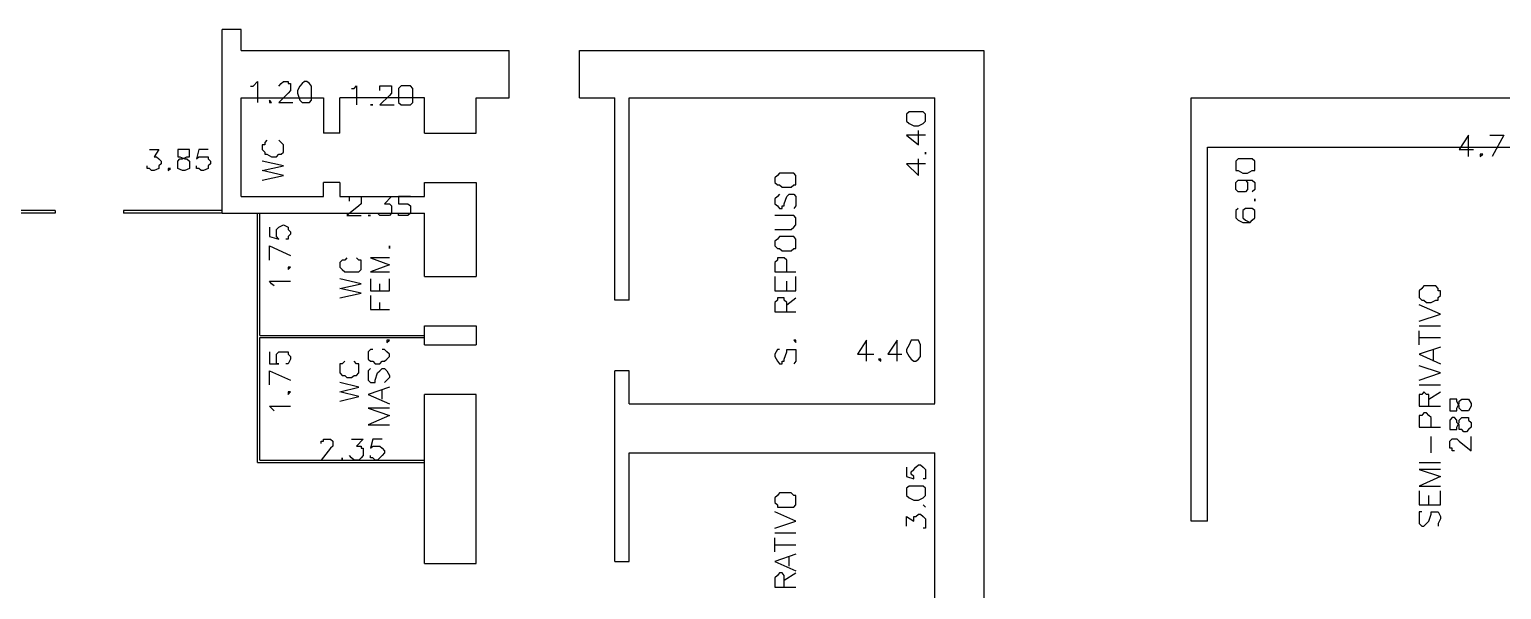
# Model space of a CAD drawing. Header units: millimetres. Extents: x -369 to -70, y -1414 to -1185.
# Drawn here: x -192.45 to -171.27, y -1331.84 to -1323.79 of the extents above; entities that cross this region are included whole.
import ezdxf

# ---------------------------------------------------------------- set-up
doc = ezdxf.new("R2010")
doc.units = ezdxf.units.MM
doc.header["$MEASUREMENT"] = 0
for name, color, linetype in [('10', 10, 'Continuous'), ('12', 12, 'Continuous'), ('50', 50, 'Continuous')]:
    doc.layers.add(name, color=color, linetype=linetype)

msp = doc.modelspace()

# ---------------------------------------------------------------- linework, layer by layer
at = {"layer": '10'}
for points in [[(-189.679, -1326.431), (-189.679, -1323.789)], [(-189.408, -1324.093), (-189.408, -1323.789), (-189.408, -1323.789), (-189.679, -1323.789)], [(-189.408, -1324.093), (-185.551, -1324.093)], [(-185.551, -1324.773), (-185.551, -1324.093)], [(-184.536, -1324.093), (-178.713, -1324.093)], [(-184.536, -1324.773), (-184.536, -1324.093)], [(-178.713, -1341.553), (-178.713, -1324.097)], [(-189.408, -1326.191), (-189.408, -1324.773)], [(-189.408, -1324.773), (-188.221, -1324.773), (-188.221, -1324.773), (-188.221, -1325.28)], [(-187.985, -1325.28), (-187.985, -1324.773)], [(-186.766, -1325.28), (-186.766, -1324.773), (-186.766, -1324.773), (-187.985, -1324.773)], [(-186.766, -1325.28), (-186.023, -1325.28), (-186.023, -1324.773), (-185.551, -1324.773)], [(-184.536, -1324.773), (-184.029, -1324.773)], [(-184.029, -1327.682), (-184.029, -1324.773)], [(-183.825, -1324.773), (-179.425, -1324.773)], [(-183.825, -1327.682), (-183.825, -1324.773)], [(-179.425, -1329.169), (-179.425, -1324.773)], [(-175.736, -1330.863), (-175.736, -1324.773)], [(-175.736, -1324.773), (-170.525, -1324.773)], [(-187.985, -1325.28), (-188.221, -1325.28)], [(-175.5, -1330.863), (-175.5, -1325.484)], [(-175.5, -1325.484), (-170.797, -1325.484)], [(-189.408, -1326.191), (-188.221, -1326.191), (-188.221, -1325.991)], [(-187.985, -1325.991), (-188.221, -1325.991)], [(-187.985, -1325.991), (-187.985, -1326.191), (-187.985, -1326.191), (-186.766, -1326.191), (-186.766, -1326.191), (-186.766, -1325.991)], [(-186.766, -1325.991), (-186.023, -1325.991), (-186.023, -1325.991), (-186.023, -1327.342)], [(-189.679, -1326.431), (-186.766, -1326.431)], [(-186.766, -1327.342), (-186.766, -1326.431)], [(-186.766, -1327.342), (-186.023, -1327.342)], [(-183.825, -1327.682), (-184.029, -1327.682)], [(-186.766, -1328.325), (-186.766, -1328.054), (-186.766, -1328.054), (-186.023, -1328.054), (-186.023, -1328.054), (-186.023, -1328.325)], [(-186.766, -1328.325), (-186.023, -1328.325)], [(-184.029, -1331.439), (-184.029, -1328.697)], [(-183.825, -1329.173), (-183.825, -1328.697), (-183.825, -1328.697), (-184.029, -1328.697)], [(-186.766, -1331.47), (-186.766, -1329.037)], [(-186.766, -1331.47), (-186.023, -1331.47), (-186.023, -1331.47), (-186.023, -1329.037), (-186.023, -1329.037), (-186.766, -1329.037)], [(-183.825, -1329.173), (-179.425, -1329.173)], [(-184.029, -1331.439), (-183.825, -1331.439), (-183.825, -1331.439), (-183.825, -1329.88)], [(-183.825, -1329.88), (-179.425, -1329.88)], [(-179.425, -1332.925), (-179.425, -1329.88)], [(-175.5, -1330.863), (-175.736, -1330.863)]]:
    msp.add_lwpolyline(points, dxfattribs=at)
at = {"layer": '12'}
for points in [[(-192.081, -1326.395), (-193.536, -1326.395)], [(-192.081, -1326.431), (-193.536, -1326.431)], [(-192.081, -1326.395), (-192.081, -1326.431)], [(-189.679, -1326.395), (-191.098, -1326.395)], [(-191.098, -1326.395), (-191.098, -1326.431)], [(-189.679, -1326.431), (-191.098, -1326.431)], [(-189.172, -1330.016), (-189.172, -1326.431)], [(-189.136, -1328.189), (-189.136, -1326.431)], [(-189.136, -1328.189), (-186.766, -1328.189)], [(-189.136, -1328.221), (-186.766, -1328.221)], [(-189.136, -1329.984), (-189.136, -1328.221)], [(-189.172, -1330.016), (-186.766, -1330.016)], [(-189.136, -1329.984), (-186.766, -1329.984)]]:
    msp.add_lwpolyline(points, dxfattribs=at)
at = {"layer": '50'}
for points in [[(-189.272, -1324.605), (-189.236, -1324.605), (-189.172, -1324.537), (-189.172, -1324.841)], [(-188.864, -1324.605), (-188.864, -1324.605), (-188.832, -1324.569), (-188.796, -1324.537), (-188.728, -1324.537), (-188.728, -1324.569), (-188.696, -1324.569), (-188.696, -1324.605), (-188.696, -1324.637), (-188.696, -1324.669), (-188.728, -1324.705), (-188.864, -1324.841), (-188.664, -1324.841)], [(-188.493, -1324.537), (-188.529, -1324.569), (-188.56, -1324.605), (-188.596, -1324.669), (-188.596, -1324.705), (-188.56, -1324.805), (-188.529, -1324.841), (-188.493, -1324.841), (-188.461, -1324.841), (-188.425, -1324.841), (-188.393, -1324.805), (-188.393, -1324.705), (-188.393, -1324.669), (-188.393, -1324.605), (-188.425, -1324.569), (-188.461, -1324.537), (-188.493, -1324.537)], [(-187.817, -1324.637), (-187.781, -1324.637), (-187.749, -1324.601), (-187.749, -1324.872)], [(-187.41, -1324.669), (-187.41, -1324.637), (-187.41, -1324.601), (-187.378, -1324.601), (-187.342, -1324.601), (-187.31, -1324.601), (-187.274, -1324.601), (-187.242, -1324.601), (-187.242, -1324.637), (-187.242, -1324.669), (-187.242, -1324.705), (-187.274, -1324.737), (-187.41, -1324.872), (-187.206, -1324.872)], [(-187.038, -1324.601), (-187.106, -1324.601), (-187.142, -1324.637), (-187.142, -1324.705), (-187.142, -1324.773), (-187.142, -1324.841), (-187.106, -1324.872), (-187.038, -1324.872), (-186.97, -1324.872), (-186.938, -1324.841), (-186.938, -1324.773), (-186.938, -1324.705), (-186.938, -1324.637), (-186.97, -1324.601), (-187.038, -1324.601)], [(-189, -1324.805), (-189, -1324.841), (-188.968, -1324.841), (-189, -1324.805)], [(-187.545, -1324.872), (-187.545, -1324.872), (-187.513, -1324.872), (-187.545, -1324.872)], [(-179.832, -1325.076), (-179.832, -1325.108), (-179.796, -1325.144), (-179.729, -1325.176), (-179.661, -1325.176), (-179.593, -1325.144), (-179.561, -1325.108), (-179.561, -1325.076), (-179.561, -1325.044), (-179.561, -1325.008), (-179.593, -1324.976), (-179.661, -1324.976), (-179.729, -1324.976), (-179.796, -1324.976), (-179.832, -1325.008), (-179.832, -1325.044), (-179.832, -1325.076)], [(-189.036, -1325.38), (-189.068, -1325.416), (-189.068, -1325.448), (-189.104, -1325.448), (-189.104, -1325.516), (-189.068, -1325.552), (-189.068, -1325.584), (-189.036, -1325.584), (-188.968, -1325.62), (-188.9, -1325.62), (-188.864, -1325.584), (-188.832, -1325.584), (-188.796, -1325.552), (-188.796, -1325.516), (-188.796, -1325.448), (-188.832, -1325.416), (-188.864, -1325.38)], [(-179.561, -1325.312), (-179.832, -1325.312), (-179.832, -1325.312), (-179.661, -1325.448), (-179.661, -1325.244)], [(-171.744, -1325.616), (-171.744, -1325.312), (-171.744, -1325.312), (-171.88, -1325.516), (-171.676, -1325.516)], [(-171.44, -1325.312), (-171.236, -1325.312), (-171.236, -1325.312), (-171.404, -1325.616)], [(-190.727, -1325.516), (-190.591, -1325.516), (-190.659, -1325.62), (-190.627, -1325.62), (-190.591, -1325.652), (-190.559, -1325.684), (-190.559, -1325.72), (-190.591, -1325.752), (-190.591, -1325.788), (-190.659, -1325.82), (-190.695, -1325.82), (-190.727, -1325.788), (-190.758, -1325.788), (-190.758, -1325.752)], [(-190.251, -1325.516), (-190.319, -1325.516), (-190.319, -1325.552), (-190.319, -1325.584), (-190.319, -1325.62), (-190.287, -1325.62), (-190.219, -1325.652), (-190.187, -1325.652), (-190.151, -1325.684), (-190.151, -1325.72), (-190.151, -1325.752), (-190.151, -1325.788), (-190.219, -1325.82), (-190.251, -1325.82), (-190.319, -1325.788), (-190.319, -1325.752), (-190.319, -1325.72), (-190.319, -1325.684), (-190.287, -1325.652), (-190.251, -1325.652), (-190.187, -1325.62), (-190.151, -1325.62), (-190.151, -1325.584), (-190.151, -1325.552), (-190.151, -1325.516), (-190.219, -1325.516), (-190.251, -1325.516)], [(-189.879, -1325.516), (-190.015, -1325.516), (-190.051, -1325.652), (-190.015, -1325.62), (-189.983, -1325.62), (-189.947, -1325.62), (-189.879, -1325.62), (-189.879, -1325.652), (-189.847, -1325.684), (-189.847, -1325.72), (-189.879, -1325.752), (-189.879, -1325.788), (-189.947, -1325.82), (-189.983, -1325.82), (-190.015, -1325.788), (-190.051, -1325.788), (-190.051, -1325.752)], [(-179.561, -1325.552), (-179.561, -1325.584), (-179.561, -1325.552)], [(-171.576, -1325.584), (-171.576, -1325.584), (-171.576, -1325.616), (-171.54, -1325.584), (-171.576, -1325.584)], [(-190.455, -1325.788), (-190.455, -1325.788), (-190.455, -1325.82), (-190.423, -1325.788), (-190.455, -1325.788)], [(-189.104, -1325.956), (-188.796, -1325.888), (-188.796, -1325.888), (-189.104, -1325.82), (-189.104, -1325.82), (-188.796, -1325.752), (-188.796, -1325.752), (-189.104, -1325.684)], [(-179.561, -1325.72), (-179.832, -1325.72), (-179.832, -1325.72), (-179.661, -1325.888), (-179.661, -1325.652)], [(-175.093, -1325.752), (-175.093, -1325.82), (-175.061, -1325.82), (-174.993, -1325.856), (-174.925, -1325.856), (-174.857, -1325.82), (-174.821, -1325.82), (-174.821, -1325.752), (-174.821, -1325.72), (-174.821, -1325.684), (-174.857, -1325.652), (-174.925, -1325.652), (-174.993, -1325.652), (-175.061, -1325.652), (-175.093, -1325.684), (-175.093, -1325.72), (-175.093, -1325.752)], [(-181.727, -1325.991), (-181.691, -1326.023), (-181.659, -1326.023), (-181.623, -1326.059), (-181.591, -1326.059), (-181.523, -1326.059), (-181.491, -1326.059), (-181.455, -1326.023), (-181.423, -1326.023), (-181.423, -1325.991), (-181.423, -1325.924), (-181.423, -1325.888), (-181.455, -1325.856), (-181.491, -1325.856), (-181.523, -1325.856), (-181.591, -1325.856), (-181.623, -1325.856), (-181.659, -1325.856), (-181.691, -1325.888), (-181.727, -1325.924), (-181.727, -1325.991)], [(-174.993, -1325.956), (-174.957, -1325.956), (-174.925, -1325.991), (-174.925, -1326.023), (-174.925, -1326.059), (-174.925, -1326.091), (-174.957, -1326.123), (-174.993, -1326.123), (-175.025, -1326.123), (-175.061, -1326.123), (-175.093, -1326.091), (-175.093, -1326.059), (-175.093, -1326.023), (-175.093, -1325.991), (-175.061, -1325.956), (-174.993, -1325.956), (-174.925, -1325.956), (-174.857, -1325.956), (-174.821, -1325.991), (-174.821, -1326.023), (-174.821, -1326.059), (-174.821, -1326.091), (-174.857, -1326.123)], [(-187.849, -1326.259), (-187.849, -1326.227), (-187.849, -1326.191), (-187.817, -1326.191), (-187.781, -1326.191), (-187.749, -1326.191), (-187.713, -1326.191), (-187.681, -1326.191), (-187.681, -1326.227), (-187.681, -1326.259), (-187.681, -1326.295), (-187.713, -1326.327), (-187.885, -1326.463), (-187.681, -1326.463)], [(-187.41, -1326.191), (-187.242, -1326.191), (-187.342, -1326.295), (-187.31, -1326.295), (-187.274, -1326.295), (-187.242, -1326.327), (-187.242, -1326.363), (-187.242, -1326.395), (-187.242, -1326.431), (-187.274, -1326.463), (-187.31, -1326.463), (-187.378, -1326.463), (-187.41, -1326.463), (-187.445, -1326.431)], [(-186.97, -1326.191), (-187.142, -1326.191), (-187.142, -1326.295), (-187.074, -1326.295), (-187.038, -1326.295), (-187.006, -1326.295), (-186.97, -1326.327), (-186.97, -1326.363), (-186.97, -1326.395), (-186.97, -1326.431), (-187.006, -1326.463), (-187.038, -1326.463), (-187.074, -1326.463), (-187.142, -1326.463), (-187.142, -1326.431)], [(-181.659, -1326.159), (-181.691, -1326.191), (-181.727, -1326.227), (-181.727, -1326.295), (-181.691, -1326.327), (-181.659, -1326.363), (-181.623, -1326.363), (-181.623, -1326.327), (-181.591, -1326.327), (-181.591, -1326.295), (-181.555, -1326.191), (-181.523, -1326.159), (-181.491, -1326.159), (-181.455, -1326.159), (-181.423, -1326.191), (-181.423, -1326.227), (-181.423, -1326.295), (-181.423, -1326.327), (-181.455, -1326.363)], [(-174.821, -1326.259), (-174.821, -1326.259), (-174.821, -1326.227), (-174.821, -1326.259)], [(-187.545, -1326.463), (-187.581, -1326.463), (-187.545, -1326.463)], [(-181.727, -1326.667), (-181.491, -1326.667), (-181.455, -1326.635), (-181.423, -1326.599), (-181.423, -1326.567), (-181.423, -1326.531), (-181.423, -1326.499), (-181.455, -1326.463), (-181.491, -1326.463), (-181.727, -1326.463)], [(-175.061, -1326.363), (-175.093, -1326.395), (-175.093, -1326.431), (-175.093, -1326.463), (-175.093, -1326.499), (-175.061, -1326.531), (-174.993, -1326.567), (-174.889, -1326.567), (-174.857, -1326.531), (-174.821, -1326.499), (-174.821, -1326.463), (-174.821, -1326.395), (-174.857, -1326.363), (-174.889, -1326.363), (-174.957, -1326.363), (-174.993, -1326.395), (-174.993, -1326.463), (-174.993, -1326.499), (-174.957, -1326.531), (-174.889, -1326.567)], [(-189, -1326.635), (-189, -1326.767), (-188.864, -1326.803), (-188.9, -1326.767), (-188.9, -1326.735), (-188.9, -1326.699), (-188.9, -1326.667), (-188.864, -1326.635), (-188.796, -1326.599), (-188.728, -1326.635), (-188.728, -1326.667), (-188.696, -1326.699), (-188.696, -1326.735), (-188.728, -1326.767), (-188.728, -1326.803), (-188.764, -1326.803)], [(-181.727, -1326.903), (-181.691, -1326.939), (-181.659, -1326.939), (-181.623, -1326.971), (-181.591, -1326.971), (-181.523, -1326.971), (-181.491, -1326.971), (-181.455, -1326.939), (-181.423, -1326.939), (-181.423, -1326.903), (-181.423, -1326.835), (-181.423, -1326.803), (-181.455, -1326.767), (-181.491, -1326.767), (-181.523, -1326.767), (-181.591, -1326.767), (-181.623, -1326.767), (-181.659, -1326.767), (-181.691, -1326.803), (-181.727, -1326.835), (-181.727, -1326.903)], [(-189, -1327.106), (-189, -1326.903), (-189, -1326.903), (-188.696, -1327.039)], [(-187.885, -1327.074), (-187.917, -1327.106), (-187.953, -1327.106), (-187.985, -1327.142), (-187.985, -1327.206), (-187.953, -1327.242), (-187.917, -1327.274), (-187.885, -1327.274), (-187.849, -1327.274), (-187.781, -1327.274), (-187.749, -1327.274), (-187.713, -1327.274), (-187.681, -1327.242), (-187.681, -1327.206), (-187.681, -1327.142), (-187.681, -1327.106), (-187.713, -1327.106), (-187.749, -1327.074)], [(-187.274, -1327.074), (-187.545, -1327.074), (-187.545, -1327.074), (-187.274, -1327.174), (-187.274, -1327.174), (-187.545, -1327.274), (-187.545, -1327.274), (-187.274, -1327.274)], [(-187.274, -1326.939), (-187.274, -1326.939), (-187.274, -1326.903), (-187.274, -1326.939)], [(-181.555, -1327.274), (-181.555, -1327.142), (-181.555, -1327.106), (-181.591, -1327.074), (-181.623, -1327.074), (-181.659, -1327.074), (-181.691, -1327.074), (-181.691, -1327.106), (-181.727, -1327.142), (-181.727, -1327.274), (-181.727, -1327.274), (-181.423, -1327.274)], [(-188.728, -1327.206), (-188.728, -1327.242), (-188.696, -1327.206), (-188.728, -1327.206)], [(-188.932, -1327.478), (-188.968, -1327.446), (-189, -1327.41), (-188.696, -1327.41)], [(-187.985, -1327.65), (-187.681, -1327.582), (-187.681, -1327.582), (-187.985, -1327.514), (-187.985, -1327.514), (-187.681, -1327.446), (-187.681, -1327.446), (-187.985, -1327.378)], [(-187.545, -1327.378), (-187.545, -1327.546), (-187.545, -1327.546), (-187.274, -1327.546)], [(-187.41, -1327.546), (-187.41, -1327.446)], [(-187.274, -1327.546), (-187.274, -1327.378)], [(-181.727, -1327.342), (-181.727, -1327.546), (-181.727, -1327.546), (-181.423, -1327.546)], [(-181.555, -1327.546), (-181.555, -1327.41)], [(-181.423, -1327.546), (-181.423, -1327.342)], [(-172.455, -1327.614), (-172.455, -1327.646), (-172.419, -1327.682), (-172.387, -1327.682), (-172.351, -1327.714), (-172.283, -1327.714), (-172.215, -1327.682), (-172.183, -1327.682), (-172.183, -1327.646), (-172.151, -1327.614), (-172.151, -1327.546), (-172.183, -1327.546), (-172.183, -1327.514), (-172.215, -1327.478), (-172.283, -1327.478), (-172.351, -1327.478), (-172.387, -1327.478), (-172.419, -1327.514), (-172.455, -1327.546), (-172.455, -1327.614)], [(-187.545, -1327.614), (-187.545, -1327.818), (-187.545, -1327.818), (-187.274, -1327.818)], [(-187.41, -1327.818), (-187.41, -1327.714)], [(-181.555, -1327.85), (-181.555, -1327.714), (-181.591, -1327.682), (-181.591, -1327.65), (-181.623, -1327.65), (-181.659, -1327.65), (-181.691, -1327.65), (-181.691, -1327.682), (-181.727, -1327.714), (-181.727, -1327.85), (-181.727, -1327.85), (-181.423, -1327.85)], [(-181.555, -1327.75), (-181.423, -1327.65)], [(-172.455, -1327.986), (-172.151, -1327.886), (-172.151, -1327.886), (-172.455, -1327.75)], [(-172.455, -1328.054), (-172.151, -1328.054)], [(-172.455, -1328.325), (-172.455, -1328.122)], [(-187.31, -1328.257), (-187.31, -1328.289), (-187.274, -1328.257), (-187.31, -1328.257)], [(-181.455, -1328.257), (-181.423, -1328.289), (-181.423, -1328.257), (-181.455, -1328.257)], [(-180.408, -1328.561), (-180.408, -1328.257), (-180.408, -1328.257), (-180.54, -1328.461), (-180.304, -1328.461)], [(-179.968, -1328.561), (-179.968, -1328.257), (-179.968, -1328.257), (-180.1, -1328.461), (-179.9, -1328.461)], [(-179.729, -1328.257), (-179.764, -1328.257), (-179.796, -1328.325), (-179.832, -1328.393), (-179.832, -1328.425), (-179.796, -1328.493), (-179.764, -1328.529), (-179.729, -1328.561), (-179.697, -1328.561), (-179.661, -1328.529), (-179.629, -1328.493), (-179.629, -1328.425), (-179.629, -1328.393), (-179.629, -1328.325), (-179.661, -1328.257), (-179.697, -1328.257), (-179.729, -1328.257)], [(-172.455, -1328.221), (-172.151, -1328.221)], [(-172.151, -1328.357), (-172.455, -1328.461), (-172.455, -1328.461), (-172.151, -1328.597)], [(-189, -1328.425), (-189, -1328.597), (-188.864, -1328.597), (-188.9, -1328.597), (-188.9, -1328.529), (-188.9, -1328.493), (-188.9, -1328.461), (-188.864, -1328.425), (-188.796, -1328.425), (-188.728, -1328.425), (-188.728, -1328.461), (-188.696, -1328.493), (-188.696, -1328.529), (-188.728, -1328.597), (-188.764, -1328.597)], [(-187.917, -1328.561), (-187.953, -1328.597), (-187.985, -1328.597), (-187.985, -1328.629), (-187.985, -1328.697), (-187.985, -1328.729), (-187.953, -1328.765), (-187.917, -1328.765), (-187.885, -1328.797), (-187.817, -1328.797), (-187.781, -1328.765), (-187.749, -1328.765), (-187.713, -1328.729), (-187.713, -1328.697), (-187.713, -1328.629), (-187.713, -1328.597), (-187.749, -1328.597), (-187.781, -1328.561)], [(-187.513, -1328.393), (-187.545, -1328.393), (-187.581, -1328.425), (-187.581, -1328.461), (-187.581, -1328.493), (-187.581, -1328.529), (-187.545, -1328.561), (-187.513, -1328.561), (-187.477, -1328.597), (-187.41, -1328.597), (-187.378, -1328.561), (-187.342, -1328.561), (-187.31, -1328.529), (-187.274, -1328.493), (-187.274, -1328.461), (-187.31, -1328.425), (-187.342, -1328.393), (-187.378, -1328.393)], [(-181.659, -1328.393), (-181.691, -1328.393), (-181.727, -1328.461), (-181.727, -1328.493), (-181.691, -1328.561), (-181.659, -1328.597), (-181.623, -1328.597), (-181.623, -1328.561), (-181.591, -1328.561), (-181.591, -1328.529), (-181.555, -1328.425), (-181.555, -1328.393), (-181.523, -1328.393), (-181.491, -1328.393), (-181.455, -1328.393), (-181.423, -1328.393), (-181.423, -1328.461), (-181.423, -1328.493), (-181.423, -1328.561), (-181.455, -1328.597)], [(-180.204, -1328.529), (-180.236, -1328.529), (-180.204, -1328.561), (-180.204, -1328.529)], [(-172.251, -1328.561), (-172.251, -1328.393)], [(-189, -1328.901), (-189, -1328.697), (-189, -1328.697), (-188.696, -1328.833)], [(-187.545, -1328.665), (-187.581, -1328.697), (-187.581, -1328.765), (-187.581, -1328.797), (-187.581, -1328.833), (-187.545, -1328.865), (-187.513, -1328.865), (-187.477, -1328.865), (-187.477, -1328.833), (-187.445, -1328.729), (-187.41, -1328.697), (-187.378, -1328.665), (-187.342, -1328.665), (-187.31, -1328.697), (-187.274, -1328.765), (-187.274, -1328.797), (-187.31, -1328.833), (-187.342, -1328.865)], [(-172.455, -1328.833), (-172.151, -1328.729), (-172.151, -1328.729), (-172.455, -1328.629)], [(-188.728, -1329.001), (-188.728, -1329.037), (-188.696, -1329.001), (-188.728, -1329.001)], [(-187.985, -1329.137), (-187.713, -1329.069), (-187.713, -1329.069), (-187.985, -1329.001), (-187.985, -1329.001), (-187.713, -1328.933), (-187.713, -1328.933), (-187.985, -1328.865)], [(-187.274, -1328.933), (-187.581, -1329.037), (-187.581, -1329.037), (-187.274, -1329.173)], [(-187.378, -1329.105), (-187.378, -1328.969)], [(-172.455, -1328.901), (-172.151, -1328.901)], [(-172.319, -1329.205), (-172.319, -1329.105), (-172.319, -1329.037), (-172.351, -1329.037), (-172.387, -1329.001), (-172.419, -1329.037), (-172.455, -1329.037), (-172.455, -1329.105), (-172.455, -1329.205), (-172.455, -1329.205), (-172.151, -1329.205)], [(-172.319, -1329.105), (-172.151, -1329.001)], [(-188.932, -1329.272), (-188.968, -1329.237), (-189, -1329.205), (-188.696, -1329.205)], [(-172.016, -1329.205), (-172.016, -1329.272), (-171.98, -1329.272), (-171.948, -1329.272), (-171.912, -1329.272), (-171.912, -1329.237), (-171.88, -1329.169), (-171.88, -1329.137), (-171.844, -1329.105), (-171.812, -1329.105), (-171.776, -1329.105), (-171.744, -1329.105), (-171.708, -1329.169), (-171.708, -1329.205), (-171.744, -1329.272), (-171.776, -1329.272), (-171.812, -1329.272), (-171.844, -1329.272), (-171.88, -1329.237), (-171.88, -1329.205), (-171.912, -1329.137), (-171.912, -1329.105), (-171.948, -1329.105), (-171.98, -1329.105), (-172.016, -1329.105), (-172.016, -1329.169), (-172.016, -1329.205)], [(-187.274, -1329.237), (-187.581, -1329.237), (-187.581, -1329.237), (-187.274, -1329.34), (-187.274, -1329.34), (-187.581, -1329.476), (-187.581, -1329.476), (-187.274, -1329.476)], [(-172.283, -1329.508), (-172.283, -1329.372), (-172.319, -1329.34), (-172.351, -1329.304), (-172.387, -1329.304), (-172.419, -1329.34), (-172.455, -1329.34), (-172.455, -1329.372), (-172.455, -1329.508), (-172.455, -1329.508), (-172.151, -1329.508)], [(-172.016, -1329.508), (-172.016, -1329.544), (-171.98, -1329.544), (-171.948, -1329.544), (-171.912, -1329.544), (-171.912, -1329.508), (-171.88, -1329.44), (-171.88, -1329.408), (-171.844, -1329.372), (-171.812, -1329.372), (-171.776, -1329.372), (-171.744, -1329.372), (-171.744, -1329.408), (-171.708, -1329.44), (-171.708, -1329.508), (-171.744, -1329.544), (-171.776, -1329.576), (-171.812, -1329.576), (-171.844, -1329.544), (-171.88, -1329.544), (-171.88, -1329.476), (-171.912, -1329.44), (-171.912, -1329.408), (-171.948, -1329.372), (-171.98, -1329.372), (-172.016, -1329.408), (-172.016, -1329.44), (-172.016, -1329.508)], [(-188.257, -1329.744), (-188.257, -1329.712), (-188.221, -1329.712), (-188.221, -1329.68), (-188.189, -1329.68), (-188.121, -1329.68), (-188.089, -1329.712), (-188.089, -1329.744), (-188.089, -1329.78), (-188.121, -1329.812), (-188.257, -1329.984), (-188.053, -1329.984)], [(-187.817, -1329.68), (-187.649, -1329.68), (-187.749, -1329.78), (-187.681, -1329.78), (-187.681, -1329.812), (-187.649, -1329.812), (-187.649, -1329.848), (-187.649, -1329.88), (-187.649, -1329.916), (-187.681, -1329.948), (-187.713, -1329.984), (-187.781, -1329.984), (-187.817, -1329.948), (-187.849, -1329.916)], [(-187.378, -1329.68), (-187.513, -1329.68), (-187.545, -1329.812), (-187.513, -1329.78), (-187.477, -1329.78), (-187.445, -1329.78), (-187.41, -1329.78), (-187.378, -1329.812), (-187.342, -1329.848), (-187.342, -1329.88), (-187.378, -1329.916), (-187.41, -1329.948), (-187.445, -1329.984), (-187.477, -1329.984), (-187.513, -1329.948), (-187.545, -1329.948), (-187.545, -1329.916)], [(-172.283, -1329.88), (-172.283, -1329.644)], [(-171.948, -1329.848), (-171.98, -1329.848), (-171.98, -1329.812), (-172.016, -1329.812), (-172.016, -1329.78), (-172.016, -1329.712), (-171.98, -1329.676), (-171.948, -1329.676), (-171.912, -1329.676), (-171.88, -1329.712), (-171.708, -1329.848), (-171.708, -1329.644)], [(-187.953, -1329.948), (-187.953, -1329.948), (-187.953, -1329.984), (-187.953, -1329.948)], [(-179.832, -1330.084), (-179.832, -1330.22), (-179.729, -1330.252), (-179.729, -1330.22), (-179.764, -1330.184), (-179.764, -1330.152), (-179.729, -1330.12), (-179.697, -1330.084), (-179.661, -1330.052), (-179.629, -1330.052), (-179.593, -1330.084), (-179.561, -1330.12), (-179.561, -1330.152), (-179.561, -1330.184), (-179.561, -1330.22), (-179.561, -1330.252), (-179.593, -1330.252)], [(-172.455, -1330.016), (-172.151, -1330.016)], [(-172.151, -1330.12), (-172.455, -1330.12), (-172.455, -1330.12), (-172.151, -1330.22), (-172.151, -1330.22), (-172.455, -1330.356), (-172.455, -1330.356), (-172.151, -1330.356)], [(-181.727, -1330.591), (-181.691, -1330.627), (-181.691, -1330.659), (-181.659, -1330.659), (-181.591, -1330.659), (-181.523, -1330.659), (-181.491, -1330.659), (-181.455, -1330.659), (-181.423, -1330.627), (-181.423, -1330.591), (-181.423, -1330.523), (-181.423, -1330.491), (-181.455, -1330.491), (-181.491, -1330.455), (-181.523, -1330.455), (-181.591, -1330.455), (-181.659, -1330.455), (-181.691, -1330.491), (-181.727, -1330.523), (-181.727, -1330.591)], [(-179.832, -1330.455), (-179.832, -1330.491), (-179.796, -1330.523), (-179.729, -1330.559), (-179.661, -1330.559), (-179.593, -1330.523), (-179.561, -1330.491), (-179.561, -1330.455), (-179.561, -1330.423), (-179.561, -1330.387), (-179.593, -1330.356), (-179.661, -1330.356), (-179.729, -1330.356), (-179.796, -1330.356), (-179.832, -1330.387), (-179.832, -1330.423), (-179.832, -1330.455)], [(-172.455, -1330.423), (-172.455, -1330.627), (-172.455, -1330.627), (-172.151, -1330.627)], [(-172.151, -1330.627), (-172.151, -1330.423)], [(-179.561, -1330.659), (-179.593, -1330.627)], [(-172.319, -1330.627), (-172.319, -1330.491)], [(-181.727, -1330.963), (-181.423, -1330.863), (-181.423, -1330.863), (-181.727, -1330.727)], [(-179.832, -1330.931), (-179.832, -1330.795), (-179.729, -1330.863), (-179.729, -1330.827), (-179.729, -1330.795), (-179.697, -1330.795), (-179.661, -1330.759), (-179.629, -1330.759), (-179.593, -1330.795), (-179.561, -1330.827), (-179.561, -1330.863), (-179.561, -1330.895), (-179.561, -1330.931), (-179.561, -1330.963), (-179.593, -1330.963)], [(-172.419, -1330.727), (-172.455, -1330.727), (-172.455, -1330.795), (-172.455, -1330.827), (-172.455, -1330.895), (-172.419, -1330.931), (-172.387, -1330.931), (-172.351, -1330.895), (-172.319, -1330.863), (-172.283, -1330.759), (-172.283, -1330.727), (-172.251, -1330.727), (-172.183, -1330.727), (-172.151, -1330.795), (-172.151, -1330.827), (-172.183, -1330.895), (-172.183, -1330.931)], [(-181.727, -1331.031), (-181.423, -1331.031)], [(-181.727, -1331.303), (-181.727, -1331.099)], [(-181.727, -1331.203), (-181.423, -1331.203)], [(-181.423, -1331.335), (-181.727, -1331.439), (-181.727, -1331.439), (-181.423, -1331.574)], [(-181.523, -1331.506), (-181.523, -1331.371)], [(-181.591, -1331.81), (-181.591, -1331.674), (-181.591, -1331.642), (-181.623, -1331.606), (-181.659, -1331.606), (-181.691, -1331.642), (-181.727, -1331.674), (-181.727, -1331.81), (-181.727, -1331.81), (-181.423, -1331.81)], [(-181.591, -1331.71), (-181.423, -1331.606)]]:
    msp.add_lwpolyline(points, dxfattribs=at)

doc.saveas('drawing.dxf')
